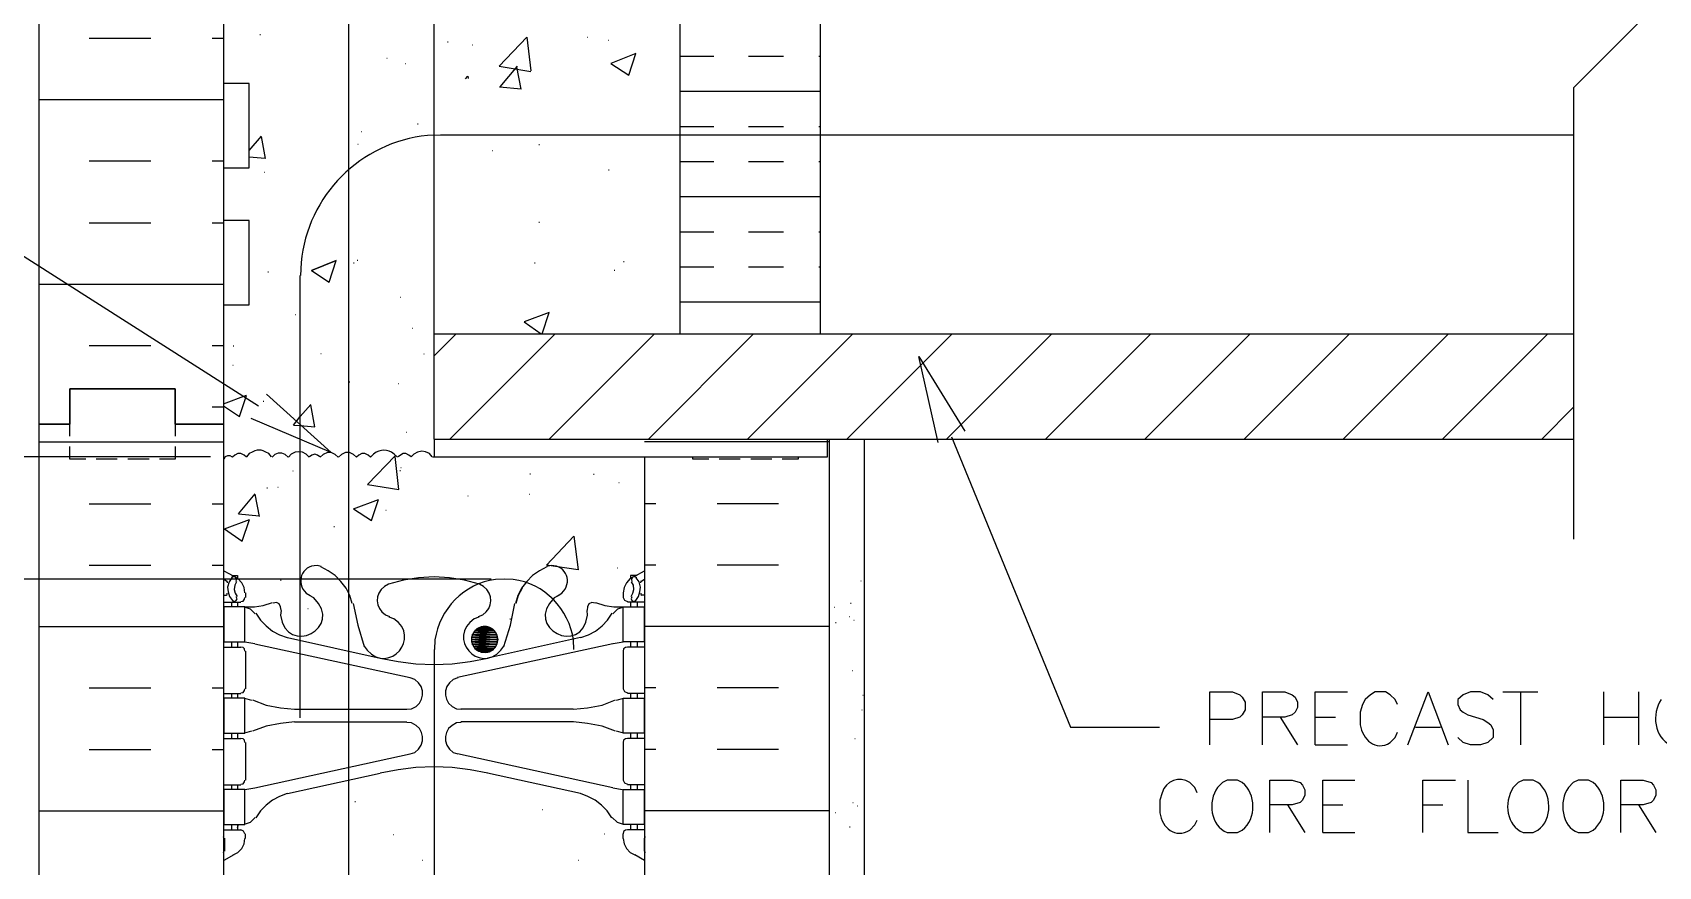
# Model space of a CAD drawing. Header units: millimetres. Extents: x 14 to 201, y 16 to 268.
# Drawn here: x 85 to 158.5, y 168.1 to 205.8 of the extents above; entities that cross this region are included whole.
import ezdxf

# ---------------------------------------------------------------- set-up
doc = ezdxf.new("R2010")
doc.units = ezdxf.units.MM
doc.layers.get('0').update_dxf_attribs({"linetype": 'CONTINUOUS'})

msp = doc.modelspace()

# ---------------------------------------------------------------- linework, layer by layer
at = {"color": 0}
for p, q in [((85.2593, 188.13), (85.2593, 241.194)), ((93.599, 241.194), (93.599, 188.13)), ((99.2505, 240.622), (99.2505, 115.105)), ((103.124, 187.452), (103.124, 212.852)), ((114.237, 208.089), (114.237, 192.214)), ((120.587, 208.089), (120.587, 192.214)), ((157.841, 206.502), (154.666, 203.327)), ((94.7635, 203.517), (93.599, 203.517)), ((94.7635, 199.708), (94.7635, 203.517)), ((154.666, 203.327), (154.666, 182.922)), ((103.42, 201.19), (102.828, 201.167)), ((154.666, 201.19), (103.42, 201.19)), ((93.599, 199.708), (94.7635, 199.708)), ((95.1865, 188.933), (81.661, 197.548)), ((94.7635, 197.336), (93.599, 197.336)), ((94.7635, 193.526), (94.7635, 197.336)), ((97.113, 195.432), (97.0911, 194.84)), ((97.0703, 174.858), (97.0703, 194.84)), ((93.599, 193.526), (94.7635, 193.526)), ((103.124, 192.214), (154.666, 192.214)), ((125.921, 187.304), (125.053, 191.178)), ((125.053, 191.178), (127.127, 187.811)), ((91.4192, 189.717), (86.6567, 189.717)), ((86.6567, 189.717), (86.6567, 188.13)), ((86.6567, 188.13), (86.6567, 189.717)), ((86.6567, 189.717), (91.4192, 189.717)), ((91.4192, 188.13), (91.4192, 189.717)), ((91.4192, 189.717), (91.4192, 188.13)), ((95.5463, 189.484), (98.4677, 186.839)), ((98.4677, 186.839), (94.8475, 188.383)), ((86.6567, 188.13), (85.2593, 188.13)), ((85.2593, 188.13), (86.6567, 188.13)), ((85.2593, 130.98), (85.2593, 188.13)), ((86.6567, 187.579), (86.6567, 188.13)), ((91.4192, 188.13), (91.4192, 187.579)), ((93.599, 188.13), (91.4192, 188.13)), ((91.4192, 188.13), (93.599, 188.13)), ((93.599, 188.13), (93.599, 130.98)), ((126.534, 187.558), (131.911, 174.435)), ((86.6567, 186.542), (86.6567, 187.113)), ((91.4192, 187.113), (91.4192, 186.542)), ((103.124, 187.452), (103.124, 186.647)), ((103.124, 187.452), (154.666, 187.452)), ((120.926, 186.647), (120.926, 187.452)), ((120.926, 187.452), (154.666, 187.452)), ((120.989, 187.452), (120.989, 130.98)), ((122.577, 187.452), (122.577, 99.8432)), ((93.0067, 186.647), (79.7348, 186.647)), ((87.376, 186.542), (86.6567, 186.542)), ((88.7938, 186.542), (87.8417, 186.542)), ((90.2339, 186.542), (89.2803, 186.542)), ((91.4192, 186.542), (90.6999, 186.542)), ((103.061, 186.647), (120.926, 186.647)), ((112.649, 186.647), (112.649, 130.98)), ((114.829, 186.542), (114.829, 186.647)), ((115.548, 186.542), (114.829, 186.542)), ((116.967, 186.542), (116.014, 186.542)), ((118.407, 186.542), (117.454, 186.542)), ((119.592, 186.542), (118.872, 186.542)), ((119.592, 186.647), (119.592, 186.542)), ((98.0225, 181.694), (97.8323, 181.737)), ((98.341, 181.504), (98.002, 181.673)), ((108.226, 181.673), (107.887, 181.504)), ((108.416, 181.737), (108.226, 181.694)), ((105.707, 181.124), (79.7348, 181.124)), ((93.6198, 181.504), (94.065, 181.251)), ((93.6198, 181.124), (93.7892, 181.018)), ((93.7892, 180.954), (93.7687, 181.038)), ((93.8526, 180.996), (93.7892, 180.763)), ((93.9793, 181.187), (93.8526, 180.996)), ((93.9588, 181.292), (94.2344, 181.292)), ((94.0428, 181.229), (93.9588, 181.187)), ((94.2552, 181.144), (94.0428, 181.251)), ((94.149, 181.208), (94.0428, 181.229)), ((94.1917, 180.996), (94.1077, 180.848)), ((94.1917, 181.102), (94.149, 181.208)), ((94.1709, 181.018), (94.1917, 181.102)), ((94.2344, 181.292), (94.2344, 181.165)), ((94.4245, 180.954), (94.2552, 181.144)), ((94.5307, 180.742), (94.4245, 180.954)), ((98.6578, 181.292), (98.341, 181.504)), ((98.9115, 181.018), (98.6578, 181.292)), ((99.1443, 180.721), (98.9115, 181.018)), ((101.749, 181.081), (101.071, 180.891)), ((102.425, 181.187), (101.749, 181.081)), ((103.124, 181.229), (102.425, 181.187)), ((103.823, 181.187), (103.124, 181.229)), ((104.499, 181.081), (103.823, 181.187)), ((105.178, 180.891), (104.499, 181.081)), ((106.299, 181.124), (105.897, 181.102)), ((106.702, 181.102), (106.299, 181.124)), ((107.315, 181.018), (107.082, 180.721)), ((107.57, 181.292), (107.315, 181.018)), ((107.887, 181.504), (107.57, 181.292)), ((111.824, 180.954), (111.718, 180.742)), ((111.993, 181.144), (111.824, 180.954)), ((112.204, 181.251), (111.993, 181.144)), ((112.31, 181.292), (112.014, 181.292)), ((112.014, 181.292), (112.014, 181.165)), ((112.099, 181.208), (112.057, 181.102)), ((112.057, 181.102), (112.077, 181.018)), ((112.141, 180.848), (112.057, 180.996)), ((112.204, 181.229), (112.099, 181.208)), ((112.204, 181.251), (112.649, 181.504)), ((112.29, 181.187), (112.204, 181.229)), ((112.396, 180.996), (112.267, 181.187)), ((112.459, 180.763), (112.396, 180.996)), ((112.48, 181.038), (112.459, 180.954)), ((112.48, 181.018), (112.649, 181.124)), ((93.599, 180.403), (93.726, 180.403)), ((93.726, 180.403), (93.7687, 180.425)), ((93.7687, 180.425), (93.7687, 180.489)), ((93.7892, 180.763), (93.8114, 180.552)), ((93.8114, 180.552), (93.8749, 180.34)), ((93.8749, 180.34), (94.0015, 180.15)), ((94.1077, 180.848), (94.0855, 180.658)), ((94.0855, 180.658), (94.1282, 180.489)), ((94.1282, 180.489), (94.2125, 180.34)), ((94.2125, 180.233), (94.1709, 180.319)), ((94.1709, 180.15), (94.2125, 180.233)), ((94.488, 180.129), (94.5515, 180.213)), ((94.572, 180.509), (94.5307, 180.742)), ((94.5515, 180.213), (94.572, 180.297)), ((94.5942, 180.509), (94.5942, 180.297)), ((97.3459, 180.489), (97.5155, 180.382)), ((97.6835, 180.276), (97.4933, 180.382)), ((99.314, 180.382), (99.1443, 180.721)), ((99.4198, 180.023), (99.314, 180.382)), ((101.071, 180.891), (100.881, 180.785)), ((105.368, 180.785), (105.178, 180.891)), ((106.912, 180.382), (106.808, 180.023)), ((106.934, 180.382), (106.828, 180.023)), ((107.082, 180.721), (106.912, 180.382)), ((107.104, 180.721), (106.934, 180.382)), ((108.755, 180.382), (108.563, 180.276)), ((108.755, 180.382), (108.692, 180.34)), ((108.733, 180.382), (108.902, 180.489)), ((111.718, 180.742), (111.675, 180.509)), ((111.675, 180.509), (111.675, 180.297)), ((111.675, 180.297), (111.738, 180.17)), ((112.034, 180.34), (112.12, 180.489)), ((112.077, 180.319), (112.034, 180.233)), ((112.034, 180.233), (112.077, 180.15)), ((112.12, 180.489), (112.163, 180.658)), ((112.163, 180.658), (112.141, 180.848)), ((112.247, 180.15), (112.373, 180.34)), ((112.373, 180.34), (112.437, 180.552)), ((112.437, 180.552), (112.459, 180.763)), ((112.48, 180.489), (112.48, 180.425)), ((112.48, 180.425), (112.522, 180.403)), ((112.649, 180.403), (112.522, 180.403)), ((93.599, 180.086), (94.3818, 180.086)), ((94.572, 179.874), (93.6198, 179.874)), ((93.6198, 179.874), (93.6198, 178.286)), ((93.9588, 180.086), (93.9588, 179.874)), ((94.0015, 180.15), (94.0855, 180.107)), ((94.0855, 180.107), (94.1709, 180.15)), ((94.2344, 180.086), (94.2344, 179.874)), ((94.3818, 180.107), (94.488, 180.129)), ((94.827, 179.768), (94.5515, 179.853)), ((94.572, 178.286), (94.572, 179.874)), ((94.572, 179.874), (94.9964, 179.874)), ((95.0376, 179.557), (94.827, 179.768)), ((94.9964, 179.874), (95.3989, 179.937)), ((95.0599, 179.578), (95.2708, 179.261)), ((95.3989, 179.937), (95.8219, 180.066)), ((95.9915, 180.066), (95.8427, 180.043)), ((96.1182, 180.001), (95.9915, 180.066)), ((96.1817, 179.874), (96.1182, 180.001)), ((96.2021, 179.727), (96.1817, 179.874)), ((96.2021, 179.704), (96.1817, 179.494)), ((99.4625, 180.023), (99.6735, 179.048)), ((100.922, 179.514), (101.114, 179.43)), ((105.135, 179.43), (105.325, 179.514)), ((106.575, 179.048), (106.785, 180.023)), ((110.067, 179.874), (110.046, 179.727)), ((110.067, 179.494), (110.046, 179.704)), ((110.13, 180.001), (110.067, 179.874)), ((110.257, 180.066), (110.13, 180.001)), ((110.406, 180.043), (110.257, 180.066)), ((110.426, 180.066), (110.849, 179.937)), ((110.849, 179.937), (111.252, 179.874)), ((110.976, 179.261), (111.188, 179.578)), ((111.421, 179.768), (111.209, 179.557)), ((111.252, 179.874), (111.675, 179.874)), ((111.697, 179.853), (111.421, 179.768)), ((111.675, 178.286), (111.675, 179.874)), ((111.675, 179.874), (112.629, 179.874)), ((111.738, 180.17), (111.867, 180.107)), ((112.649, 180.086), (111.867, 180.086)), ((112.014, 180.086), (112.014, 179.874)), ((112.077, 180.15), (112.163, 180.107)), ((112.163, 180.107), (112.247, 180.15)), ((112.31, 180.086), (112.31, 179.874)), ((112.629, 179.874), (112.629, 178.286)), ((95.2708, 179.261), (95.5255, 179.007)), ((95.5255, 179.007), (95.8219, 178.774)), ((95.8219, 178.774), (96.139, 178.605)), ((99.6735, 179.048), (99.9698, 178.076)), ((101.304, 179.324), (101.092, 179.408)), ((105.155, 179.408), (104.944, 179.324)), ((105.833, 178.795), (104.965, 178.795)), ((104.965, 178.795), (105.897, 178.709)), ((104.965, 178.795), (105.833, 178.795)), ((105.77, 178.858), (105.051, 178.858)), ((105.051, 178.858), (105.833, 178.795)), ((105.051, 178.858), (105.77, 178.858)), ((105.664, 178.922), (105.135, 178.922)), ((105.135, 178.922), (105.77, 178.858)), ((105.135, 178.922), (105.664, 178.922)), ((105.558, 178.965), (105.241, 178.965)), ((105.241, 178.965), (105.664, 178.922)), ((105.241, 178.965), (105.558, 178.965)), ((105.347, 178.985), (105.558, 178.965)), ((105.347, 178.985), (105.453, 178.985)), ((105.453, 178.985), (105.558, 178.965)), ((105.558, 178.965), (105.664, 178.922)), ((105.664, 178.922), (105.77, 178.858)), ((105.77, 178.858), (105.833, 178.795)), ((105.833, 178.795), (105.897, 178.709)), ((105.982, 178.562), (105.897, 178.732)), ((106.279, 178.076), (106.575, 179.048)), ((110.109, 178.605), (110.426, 178.774)), ((110.426, 178.774), (110.722, 179.007)), ((110.722, 179.007), (110.976, 179.261)), ((93.599, 178.054), (94.3818, 178.054)), ((93.6198, 178.286), (94.572, 178.286)), ((93.9588, 178.286), (93.9588, 178.054)), ((94.2344, 178.286), (94.2344, 178.054)), ((94.488, 178.033), (94.3818, 178.054)), ((94.5515, 177.969), (94.488, 178.033)), ((95.0172, 178.203), (94.572, 178.266)), ((95.0172, 178.203), (102.045, 176.678)), ((96.139, 178.605), (96.4777, 178.478)), ((96.4985, 178.478), (100.691, 177.546)), ((99.9698, 178.096), (100.096, 177.906)), ((103.167, 178.372), (103.145, 177.949)), ((111.209, 178.203), (104.182, 176.678)), ((106.003, 178.393), (104.796, 178.393)), ((104.796, 178.393), (105.982, 178.286)), ((104.796, 178.393), (106.003, 178.393)), ((104.881, 178.646), (104.818, 178.478)), ((105.982, 178.499), (104.818, 178.499)), ((104.818, 178.499), (106.003, 178.393)), ((104.818, 178.499), (105.982, 178.499)), ((104.818, 178.478), (104.818, 178.308)), ((104.818, 178.308), (104.881, 178.139)), ((105.982, 178.286), (104.818, 178.286)), ((104.818, 178.286), (105.96, 178.18)), ((104.818, 178.286), (105.982, 178.286)), ((105.96, 178.605), (104.838, 178.605)), ((104.838, 178.605), (105.982, 178.499)), ((104.838, 178.605), (105.96, 178.605)), ((105.96, 178.18), (104.838, 178.18)), ((104.838, 178.18), (105.897, 178.076)), ((104.838, 178.18), (105.96, 178.18)), ((104.881, 178.139), (104.965, 177.99)), ((105.897, 178.709), (104.902, 178.709)), ((104.902, 178.709), (105.96, 178.605)), ((104.902, 178.709), (105.897, 178.709)), ((105.897, 178.076), (104.902, 178.076)), ((104.902, 178.076), (105.833, 177.99)), ((104.902, 178.076), (105.897, 178.076)), ((104.965, 177.99), (105.114, 177.884)), ((105.833, 177.99), (104.965, 177.99)), ((104.965, 177.99), (105.77, 177.906)), ((104.965, 177.99), (105.833, 177.99)), ((109.75, 178.478), (105.537, 177.546)), ((105.77, 177.927), (105.897, 178.054)), ((105.833, 177.99), (105.77, 177.906)), ((105.897, 178.076), (105.833, 177.99)), ((105.897, 178.709), (105.96, 178.605)), ((105.897, 178.054), (105.982, 178.223)), ((105.96, 178.18), (105.897, 178.076)), ((105.96, 178.605), (105.982, 178.499)), ((105.982, 178.286), (105.96, 178.18)), ((106.003, 178.393), (105.982, 178.562)), ((105.982, 178.499), (106.003, 178.393)), ((105.982, 178.223), (106.003, 178.393)), ((106.003, 178.393), (105.982, 178.286)), ((106.15, 177.906), (106.279, 178.096)), ((109.454, 177.949), (109.431, 178.372)), ((109.77, 178.478), (110.109, 178.605)), ((111.675, 178.266), (111.231, 178.203)), ((112.629, 178.286), (111.675, 178.286)), ((111.781, 178.033), (111.697, 177.969)), ((111.867, 178.054), (111.781, 178.033)), ((112.649, 178.054), (111.867, 178.054)), ((112.014, 178.286), (112.014, 178.054)), ((112.31, 178.286), (112.31, 178.054)), ((94.572, 177.863), (94.5515, 177.969)), ((94.5942, 177.863), (94.5942, 176.17)), ((100.691, 177.546), (101.494, 177.397)), ((101.494, 177.397), (102.299, 177.292)), ((102.299, 177.292), (103.124, 177.271)), ((103.124, 177.949), (103.124, 114.151)), ((103.124, 177.271), (103.95, 177.292)), ((103.95, 177.292), (104.754, 177.397)), ((104.754, 177.397), (105.558, 177.546)), ((105.77, 177.906), (105.051, 177.906)), ((105.051, 177.906), (105.664, 177.863)), ((105.051, 177.906), (105.77, 177.906)), ((105.114, 177.884), (105.283, 177.821)), ((105.664, 177.863), (105.135, 177.863)), ((105.135, 177.863), (105.558, 177.821)), ((105.135, 177.863), (105.664, 177.863)), ((105.558, 177.821), (105.241, 177.821)), ((105.241, 177.821), (105.453, 177.8)), ((105.241, 177.821), (105.558, 177.821)), ((105.283, 177.821), (105.453, 177.8)), ((105.453, 177.8), (105.347, 177.8)), ((105.453, 177.8), (105.621, 177.843)), ((105.558, 177.821), (105.453, 177.8)), ((105.664, 177.863), (105.558, 177.821)), ((105.621, 177.843), (105.77, 177.927)), ((105.77, 177.906), (105.664, 177.863)), ((111.697, 177.969), (111.675, 177.863)), ((111.675, 177.863), (111.675, 176.17)), ((102.256, 176.593), (102.045, 176.658)), ((104.203, 176.658), (103.992, 176.593)), ((93.599, 175.959), (94.3818, 175.959)), ((93.9588, 175.959), (93.9588, 175.747)), ((94.2344, 175.959), (94.2344, 175.747)), ((94.3818, 175.98), (94.488, 176)), ((94.488, 176), (94.5515, 176.086)), ((94.5515, 176.086), (94.572, 176.17)), ((111.675, 176.17), (111.738, 176.043)), ((111.738, 176.043), (111.867, 175.98)), ((112.649, 175.959), (111.867, 175.959)), ((112.014, 175.959), (112.014, 175.747)), ((112.31, 175.959), (112.31, 175.747)), ((138.219, 173.63), (138.219, 176.022)), ((138.219, 176.022), (139.234, 176.022)), ((139.234, 176.022), (139.573, 175.896)), ((139.573, 175.896), (139.679, 175.79)), ((139.679, 175.79), (139.806, 175.557)), ((140.589, 173.63), (140.589, 176.022)), ((140.589, 176.022), (141.604, 176.022)), ((141.604, 176.022), (141.943, 175.896)), ((141.943, 175.896), (142.07, 175.79)), ((142.07, 175.79), (142.176, 175.557)), ((142.981, 173.63), (142.981, 176.022)), ((142.981, 176.022), (144.442, 176.022)), ((145.478, 175.896), (145.245, 175.683)), ((145.69, 176.022), (145.478, 175.896)), ((146.156, 176.022), (145.69, 176.022)), ((146.367, 175.896), (146.156, 176.022)), ((146.6, 175.683), (146.367, 175.896)), ((147.172, 173.63), (148.083, 176.022)), ((148.083, 176.022), (148.992, 173.63)), ((149.67, 175.896), (149.437, 175.683)), ((150.008, 176.022), (149.67, 175.896)), ((150.453, 176.022), (150.008, 176.022)), ((150.792, 175.896), (150.453, 176.022)), ((151.025, 175.683), (150.792, 175.896)), ((151.468, 176.022), (153.056, 176.022)), ((152.273, 176.022), (152.273, 173.63)), ((156.02, 176.022), (156.02, 173.63)), ((157.608, 176.022), (157.608, 173.63)), ((94.572, 175.747), (93.6198, 175.747)), ((93.6198, 175.747), (93.6198, 174.159)), ((94.572, 174.159), (94.572, 175.747)), ((94.8902, 175.641), (94.572, 175.726)), ((94.911, 175.663), (95.5255, 175.43)), ((95.5255, 175.43), (96.1817, 175.303)), ((96.1817, 175.303), (96.8167, 175.238)), ((96.8167, 175.238), (101.896, 175.238)), ((101.896, 175.238), (102.108, 175.26)), ((104.14, 175.26), (104.352, 175.238)), ((109.411, 175.238), (104.33, 175.238)), ((109.431, 175.238), (110.067, 175.303)), ((110.067, 175.303), (110.722, 175.43)), ((110.722, 175.43), (111.337, 175.663)), ((111.675, 175.726), (111.358, 175.641)), ((111.675, 174.159), (111.675, 175.747)), ((111.675, 175.747), (112.629, 175.747)), ((112.629, 175.747), (112.629, 174.159)), ((139.806, 175.218), (139.679, 174.985)), ((139.806, 175.557), (139.806, 175.218)), ((142.07, 175.111), (141.943, 174.985)), ((142.176, 175.324), (142.07, 175.111)), ((142.176, 175.557), (142.176, 175.324)), ((145.118, 175.45), (145.012, 175.111)), ((145.012, 175.111), (145.012, 174.541)), ((145.245, 175.683), (145.118, 175.45)), ((146.706, 175.45), (146.6, 175.683)), ((149.437, 175.683), (149.437, 175.45)), ((149.437, 175.45), (149.542, 175.218)), ((149.542, 175.218), (149.67, 175.111)), ((149.67, 175.111), (149.881, 174.985)), ((95.5255, 174.476), (94.911, 174.245)), ((95.5255, 174.476), (94.911, 174.245)), ((96.1817, 174.604), (95.5255, 174.476)), ((96.1817, 174.604), (95.5255, 174.476)), ((96.8167, 174.668), (96.1817, 174.604)), ((96.8167, 174.668), (96.1817, 174.604)), ((96.8167, 174.668), (101.896, 174.668)), ((102.108, 174.625), (101.896, 174.646)), ((104.352, 174.646), (104.14, 174.625)), ((109.411, 174.668), (104.33, 174.668)), ((110.067, 174.604), (109.431, 174.668)), ((110.067, 174.604), (109.431, 174.668)), ((110.722, 174.476), (110.067, 174.604)), ((110.722, 174.476), (110.067, 174.604)), ((111.337, 174.245), (110.722, 174.476)), ((111.337, 174.245), (110.722, 174.476)), ((131.911, 174.435), (135.932, 174.435)), ((139.234, 174.774), (138.219, 174.774)), ((139.573, 174.879), (139.234, 174.774)), ((139.679, 174.985), (139.573, 174.879)), ((141.604, 174.879), (140.589, 174.879)), ((141.394, 174.879), (142.176, 173.63)), ((141.943, 174.985), (141.604, 174.879)), ((142.981, 174.879), (143.891, 174.879)), ((147.511, 174.435), (148.653, 174.435)), ((149.881, 174.985), (150.58, 174.774)), ((150.58, 174.774), (150.792, 174.646)), ((150.792, 174.646), (150.919, 174.541)), ((150.919, 174.541), (151.025, 174.308)), ((151.025, 174.308), (151.025, 173.969)), ((156.02, 174.879), (157.608, 174.879)), ((93.599, 173.926), (94.3818, 173.926)), ((93.6198, 174.159), (94.572, 174.159)), ((93.9588, 174.159), (93.9588, 173.926)), ((94.2344, 174.159), (94.2344, 173.926)), ((94.488, 173.906), (94.3818, 173.926)), ((94.5515, 173.842), (94.488, 173.906)), ((94.572, 173.736), (94.5515, 173.842)), ((94.572, 174.18), (94.8902, 174.265)), ((94.572, 174.18), (94.8902, 174.265)), ((94.5942, 173.736), (94.5942, 172.043)), ((111.358, 174.265), (111.675, 174.18)), ((111.358, 174.265), (111.675, 174.18)), ((112.629, 174.159), (111.675, 174.159)), ((111.697, 173.842), (111.675, 173.736)), ((111.675, 173.736), (111.675, 172.043)), ((111.781, 173.906), (111.697, 173.842)), ((111.867, 173.926), (111.781, 173.906)), ((112.649, 173.926), (111.867, 173.926)), ((112.014, 174.159), (112.014, 173.926)), ((112.31, 174.159), (112.31, 173.926)), ((142.981, 173.63), (144.442, 173.63)), ((146.367, 173.736), (146.6, 173.969)), ((146.6, 173.969), (146.706, 174.202)), ((149.67, 173.736), (149.437, 173.969)), ((150.008, 173.63), (149.67, 173.736)), ((150.453, 173.63), (150.008, 173.63)), ((150.792, 173.736), (150.453, 173.63)), ((151.025, 173.969), (150.792, 173.736)), ((95.0172, 171.683), (102.045, 173.228)), ((102.045, 173.228), (102.256, 173.291)), ((103.992, 173.291), (104.203, 173.228)), ((111.209, 171.683), (104.182, 173.228)), ((96.4985, 171.429), (100.691, 172.359)), ((101.494, 172.508), (100.691, 172.359)), ((102.299, 172.615), (101.494, 172.508)), ((103.124, 172.635), (102.299, 172.615)), ((103.95, 172.615), (103.124, 172.635)), ((104.754, 172.508), (103.95, 172.615)), ((105.558, 172.359), (104.754, 172.508)), ((109.75, 171.429), (105.537, 172.359)), ((93.599, 171.83), (94.3818, 171.83)), ((94.572, 171.619), (93.6198, 171.619)), ((93.6198, 171.619), (93.6198, 170.032)), ((93.9588, 171.83), (93.9588, 171.619)), ((94.2344, 171.83), (94.2344, 171.619)), ((94.3818, 171.853), (94.488, 171.873)), ((94.488, 171.873), (94.5515, 171.958)), ((94.5515, 171.958), (94.572, 172.043)), ((94.572, 171.619), (95.0172, 171.683)), ((94.572, 170.032), (94.572, 171.619)), ((96.4777, 171.429), (96.139, 171.301)), ((110.087, 171.301), (109.75, 171.429)), ((111.209, 171.683), (111.654, 171.619)), ((111.675, 172.043), (111.738, 171.916)), ((111.675, 170.032), (111.675, 171.619)), ((111.675, 171.619), (112.629, 171.619)), ((111.738, 171.916), (111.867, 171.853)), ((112.649, 171.83), (111.867, 171.83)), ((112.014, 171.83), (112.014, 171.619)), ((112.31, 171.83), (112.31, 171.619)), ((112.629, 171.619), (112.629, 170.032)), ((136.059, 171.471), (135.953, 171.133)), ((137.541, 171.704), (137.308, 171.936)), ((137.647, 171.471), (137.541, 171.704)), ((138.791, 171.936), (138.558, 171.704)), ((139.001, 172.043), (138.791, 171.936)), ((139.467, 172.043), (139.001, 172.043)), ((139.679, 171.936), (139.467, 172.043)), ((140.928, 169.672), (140.928, 172.043)), ((140.928, 172.043), (141.943, 172.043)), ((141.943, 172.043), (142.303, 171.936)), ((142.303, 171.936), (142.409, 171.81)), ((142.409, 171.81), (142.515, 171.599)), ((142.515, 171.366), (142.409, 171.133)), ((142.515, 171.599), (142.515, 171.366)), ((143.32, 169.672), (143.32, 172.043)), ((143.32, 172.043), (144.779, 172.043)), ((147.85, 169.672), (147.85, 172.043)), ((147.85, 172.043), (149.331, 172.043)), ((149.881, 172.043), (149.881, 169.672)), ((152.167, 171.936), (151.934, 171.704)), ((152.379, 172.043), (152.167, 171.936)), ((152.845, 172.043), (152.379, 172.043)), ((153.056, 171.936), (152.845, 172.043)), ((154.643, 171.936), (154.433, 171.704)), ((154.876, 172.043), (154.643, 171.936)), ((155.342, 172.043), (154.876, 172.043)), ((155.554, 171.936), (155.342, 172.043)), ((156.803, 169.672), (156.803, 172.043)), ((156.803, 172.043), (157.818, 172.043)), ((157.818, 172.043), (158.178, 171.936)), ((158.178, 171.936), (158.284, 171.81)), ((158.284, 171.81), (158.39, 171.599)), ((158.39, 171.366), (158.284, 171.133)), ((158.39, 171.599), (158.39, 171.366)), ((95.2708, 170.645), (95.0599, 170.328)), ((95.5255, 170.9), (95.2708, 170.645)), ((95.8219, 171.133), (95.5255, 170.9)), ((96.139, 171.301), (95.8219, 171.133)), ((110.406, 171.133), (110.087, 171.301)), ((110.702, 170.9), (110.406, 171.133)), ((110.956, 170.645), (110.702, 170.9)), ((111.168, 170.328), (110.956, 170.645)), ((135.953, 171.133), (135.953, 170.561)), ((141.943, 170.921), (140.928, 170.921)), ((141.733, 170.921), (142.515, 169.672)), ((142.303, 171.027), (141.943, 170.921)), ((142.409, 171.133), (142.303, 171.027)), ((143.32, 170.921), (144.23, 170.921)), ((147.85, 170.921), (148.759, 170.921)), ((157.818, 170.921), (156.803, 170.921)), ((157.608, 170.921), (158.39, 169.672)), ((158.178, 171.027), (157.818, 170.921)), ((158.284, 171.133), (158.178, 171.027)), ((93.6198, 170.032), (94.572, 170.032)), ((93.9588, 170.032), (93.9588, 169.799)), ((94.2344, 170.032), (94.2344, 169.799)), ((94.5515, 170.053), (94.827, 170.138)), ((94.827, 170.138), (95.0376, 170.349)), ((111.188, 170.349), (111.401, 170.138)), ((111.401, 170.138), (111.675, 170.053)), ((112.629, 170.032), (111.675, 170.032)), ((112.014, 170.032), (112.014, 169.799)), ((112.31, 170.032), (112.31, 169.799)), ((137.308, 169.779), (137.541, 170.011)), ((137.541, 170.011), (137.647, 170.222)), ((93.599, 169.799), (94.3818, 169.799)), ((93.6198, 169.417), (93.599, 169.482)), ((93.6417, 169.417), (93.6417, 168.825)), ((94.5085, 169.736), (94.3818, 169.799)), ((94.4245, 168.953), (94.5307, 169.164)), ((94.572, 169.609), (94.5085, 169.736)), ((94.5307, 169.164), (94.572, 169.397)), ((94.5942, 169.397), (94.5942, 169.609)), ((111.697, 169.714), (111.675, 169.609)), ((111.675, 169.397), (111.675, 169.609)), ((111.675, 169.397), (111.718, 169.164)), ((111.781, 169.779), (111.697, 169.714)), ((111.718, 169.164), (111.824, 168.953)), ((111.867, 169.799), (111.781, 169.779)), ((112.649, 169.799), (111.867, 169.799)), ((112.629, 169.417), (112.629, 168.825)), ((112.67, 169.482), (112.649, 169.417)), ((139.001, 169.672), (139.467, 169.672)), ((139.467, 169.672), (139.679, 169.779)), ((143.32, 169.672), (144.779, 169.672)), ((149.881, 169.672), (151.258, 169.672)), ((152.379, 169.672), (152.845, 169.672)), ((152.845, 169.672), (153.056, 169.779)), ((154.876, 169.672), (155.342, 169.672)), ((155.342, 169.672), (155.554, 169.779)), ((93.599, 168.761), (93.6198, 168.825)), ((93.6198, 168.783), (93.6198, 168.783)), ((94.065, 168.655), (93.6198, 168.402)), ((94.0428, 168.655), (94.2552, 168.761)), ((94.2552, 168.761), (94.4245, 168.953)), ((111.824, 168.953), (111.993, 168.761)), ((111.993, 168.761), (112.204, 168.655)), ((112.649, 168.402), (112.204, 168.655)), ((112.649, 168.825), (112.67, 168.761)), ((112.649, 168.783), (112.649, 168.783))]:
    msp.add_line(p, q, dxfattribs=at)
at = {"color": 252}
for p, q in [((87.5249, 205.57), (90.3182, 205.57)), ((93.0906, 205.57), (93.599, 205.57)), ((95.25, 205.74), (95.2708, 205.74)), ((103.737, 205.401), (103.759, 205.401)), ((104.859, 205.274), (104.881, 205.274)), ((106.066, 204.301), (107.315, 205.613)), ((107.315, 205.613), (107.505, 204.089)), ((110.067, 205.613), (110.087, 205.613)), ((110.998, 205.486), (111.019, 205.486)), ((100.985, 204.661), (101.007, 204.661)), ((100.987, 204.661), (101.007, 204.661)), ((112.247, 204.871), (111.125, 204.428)), ((111.93, 203.898), (112.247, 204.871)), ((115.781, 204.745), (114.237, 204.745)), ((118.936, 204.745), (117.348, 204.745)), ((120.587, 204.745), (120.523, 204.745)), ((101.812, 204.428), (101.833, 204.428)), ((104.542, 203.729), (104.648, 203.856)), ((104.648, 203.856), (104.669, 203.75)), ((106.066, 204.301), (107.505, 204.068)), ((106.109, 203.369), (106.892, 204.301)), ((107.061, 203.263), (106.871, 204.279)), ((111.125, 204.428), (111.93, 203.898)), ((106.087, 203.369), (107.061, 203.284)), ((120.587, 203.157), (114.237, 203.157)), ((85.2593, 202.797), (93.599, 202.797)), ((102.383, 201.696), (102.405, 201.696)), ((102.383, 201.696), (102.405, 201.696)), ((115.781, 201.57), (114.237, 201.57)), ((118.936, 201.57), (117.348, 201.57)), ((120.587, 201.57), (120.523, 201.57)), ((94.7635, 200.491), (95.3135, 201.147)), ((95.5036, 200.131), (95.3135, 201.126)), ((99.6735, 200.787), (99.6957, 200.787)), ((99.6735, 200.787), (99.6957, 200.787)), ((99.8432, 201.359), (99.8636, 201.359)), ((99.8432, 201.359), (99.8636, 201.359)), ((94.7635, 200.215), (95.4828, 200.152)), ((105.748, 200.491), (105.77, 200.491)), ((107.865, 200.767), (107.887, 200.767)), ((87.5249, 200.025), (90.3182, 200.025)), ((93.0906, 200.025), (93.599, 200.025)), ((95.4401, 199.517), (95.4624, 199.517)), ((111.019, 199.622), (111.041, 199.622)), ((115.781, 199.982), (114.237, 199.982)), ((118.936, 199.982), (117.348, 199.982)), ((120.587, 199.982), (120.523, 199.982)), ((120.587, 198.395), (114.237, 198.395)), ((87.5249, 197.23), (90.3182, 197.23)), ((93.0906, 197.23), (93.599, 197.23)), ((107.866, 197.253), (107.887, 197.253)), ((115.781, 196.807), (114.237, 196.807)), ((118.936, 196.807), (117.348, 196.807)), ((120.587, 196.807), (120.523, 196.807)), ((95.6098, 195.009), (95.6303, 195.009)), ((98.7005, 195.516), (97.579, 195.072)), ((97.579, 195.072), (98.7005, 195.516)), ((97.579, 195.072), (98.3823, 194.543)), ((97.579, 195.072), (98.3823, 194.543)), ((98.3823, 194.543), (98.7005, 195.516)), ((98.3823, 194.543), (98.7005, 195.516)), ((99.4833, 195.41), (99.5041, 195.41)), ((99.6527, 195.538), (99.6735, 195.538)), ((107.674, 195.41), (107.696, 195.41)), ((111.272, 195.093), (111.294, 195.093)), ((111.697, 195.475), (111.718, 195.475)), ((115.781, 195.22), (114.237, 195.22)), ((118.936, 195.22), (117.348, 195.22)), ((120.587, 195.22), (120.523, 195.22)), ((85.2593, 194.458), (93.599, 194.458)), ((99.2505, 193.463), (99.271, 193.463)), ((101.6, 193.865), (101.621, 193.865)), ((120.587, 193.632), (114.237, 193.632)), ((96.8583, 193.082), (96.8802, 193.082)), ((108.33, 193.167), (107.208, 192.743)), ((107.208, 192.743), (107.971, 192.214)), ((108.013, 192.214), (108.33, 193.167)), ((102.15, 192.468), (102.172, 192.468)), ((103.124, 191.219), (104.119, 192.214)), ((103.843, 187.452), (108.606, 192.214)), ((108.33, 187.452), (113.093, 192.214)), ((112.819, 187.452), (117.581, 192.214)), ((117.306, 187.452), (122.068, 192.214)), ((121.792, 187.452), (126.555, 192.214)), ((126.301, 187.452), (131.064, 192.214)), ((130.788, 187.452), (135.551, 192.214)), ((135.277, 187.452), (140.039, 192.214)), ((139.763, 187.452), (144.526, 192.214)), ((144.25, 187.452), (149.013, 192.214)), ((148.739, 187.452), (153.501, 192.214)), ((87.5249, 191.685), (90.3182, 191.685)), ((93.0906, 191.685), (93.599, 191.685)), ((94.0428, 191.665), (94.065, 191.665)), ((98.002, 191.326), (98.0225, 191.326)), ((102.658, 191.305), (102.679, 191.305)), ((94.0223, 190.796), (94.0428, 190.796)), ((99.2932, 190.034), (99.314, 190.034)), ((101.515, 189.971), (101.537, 189.971)), ((93.599, 189.039), (94.6369, 189.442)), ((94.3183, 188.467), (94.6369, 189.421)), ((95.3975, 189.166), (95.4193, 189.166)), ((97.0703, 188.467), (97.5568, 189.019)), ((93.0906, 188.913), (93.599, 188.913)), ((93.0906, 188.913), (93.599, 188.913)), ((93.599, 188.955), (94.3183, 188.467)), ((96.774, 188.087), (97.0703, 188.467)), ((97.7265, 188.002), (97.5568, 188.996)), ((153.225, 187.452), (154.666, 188.892)), ((96.774, 188.087), (97.0703, 188.067)), ((97.0703, 188.067), (97.7265, 188.002)), ((101.876, 187.77), (101.896, 187.77)), ((85.2593, 187.325), (93.599, 187.325)), ((96.0755, 186.817), (95.928, 186.753)), ((96.2448, 186.817), (96.0755, 186.817)), ((96.3923, 186.753), (96.2448, 186.817)), ((96.8375, 186.859), (96.6682, 186.775)), ((97.0068, 186.88), (96.8375, 186.859)), ((97.1765, 186.859), (97.0068, 186.88)), ((97.3459, 186.775), (97.1765, 186.859)), ((98.2984, 186.839), (98.1082, 186.753)), ((98.4677, 186.839), (98.2984, 186.839)), ((98.6578, 186.753), (98.4677, 186.839)), ((99.1235, 186.839), (98.9334, 186.753)), ((99.2932, 186.839), (99.1235, 186.839)), ((99.4833, 186.753), (99.2932, 186.839)), ((102.383, 186.859), (102.213, 186.775)), ((102.574, 186.902), (102.383, 186.859)), ((102.742, 186.88), (102.574, 186.902)), ((102.912, 186.796), (102.742, 186.88)), ((120.967, 187.325), (112.649, 187.325)), ((93.6833, 186.647), (93.6198, 186.542)), ((93.7892, 186.69), (93.6833, 186.647)), ((93.8953, 186.69), (93.7892, 186.69)), ((94.0015, 186.627), (93.8953, 186.69)), ((94.1077, 186.732), (94.0015, 186.627)), ((94.2552, 186.796), (94.1077, 186.732)), ((94.3818, 186.796), (94.2552, 186.796)), ((94.5307, 186.732), (94.3818, 186.796)), ((94.6369, 186.627), (94.5307, 186.732)), ((94.7635, 186.796), (94.6369, 186.647)), ((95.7792, 186.647), (95.6525, 186.796)), ((95.928, 186.753), (95.8, 186.627)), ((96.5207, 186.627), (96.3923, 186.753)), ((96.6682, 186.775), (96.5412, 186.627)), ((97.4729, 186.627), (97.3459, 186.775)), ((97.5995, 186.732), (97.4933, 186.647)), ((97.7265, 186.775), (97.5995, 186.732)), ((97.8531, 186.732), (97.7265, 186.775)), ((97.9593, 186.647), (97.8531, 186.732)), ((98.1082, 186.753), (97.9798, 186.627)), ((98.7848, 186.627), (98.6578, 186.753)), ((98.9334, 186.753), (98.8053, 186.627)), ((99.61, 186.627), (99.4833, 186.753)), ((99.7162, 186.732), (99.61, 186.627)), ((99.8636, 186.796), (99.7162, 186.732)), ((99.9917, 186.796), (99.8636, 186.796)), ((100.139, 186.732), (99.9917, 186.796)), ((100.119, 185.398), (101.367, 186.69)), ((100.245, 186.627), (100.139, 186.732)), ((100.393, 186.775), (100.245, 186.627)), ((101.473, 186.627), (101.324, 186.775)), ((101.537, 185.166), (101.367, 186.669)), ((101.6, 186.732), (101.494, 186.647)), ((101.727, 186.796), (101.6, 186.732)), ((101.621, 186.16), (101.643, 186.16)), ((101.854, 186.796), (101.727, 186.796)), ((101.98, 186.732), (101.854, 186.796)), ((102.086, 186.647), (101.98, 186.732)), ((102.213, 186.775), (102.086, 186.647)), ((103.039, 186.647), (102.912, 186.796)), ((96.7313, 186.013), (96.7535, 186.013)), ((100.119, 185.398), (101.537, 185.166)), ((101.579, 186.034), (101.6, 186.034)), ((107.464, 185.885), (107.484, 185.885)), ((110.342, 185.864), (110.363, 185.864)), ((111.485, 185.484), (111.505, 185.484)), ((94.2756, 184.066), (95.0376, 184.976)), ((95.2292, 183.96), (95.0376, 184.955)), ((95.5668, 185.251), (95.589, 185.251)), ((96.0547, 185.272), (96.0755, 185.272)), ((99.4833, 184.299), (100.605, 184.722)), ((100.288, 183.77), (100.605, 184.722)), ((104.648, 184.892), (104.669, 184.892)), ((107.442, 184.955), (107.464, 184.955)), ((87.5249, 184.53), (90.3182, 184.53)), ((93.0906, 184.53), (93.599, 184.53)), ((94.2756, 184.066), (95.2073, 183.981)), ((99.4833, 184.299), (100.288, 183.77)), ((100.944, 184.234), (100.965, 184.234)), ((100.944, 184.234), (100.965, 184.234)), ((113.158, 184.53), (112.649, 184.53)), ((118.703, 184.53), (115.93, 184.53)), ((93.6417, 183.388), (94.7843, 183.811)), ((93.6417, 183.388), (94.4453, 182.838)), ((94.4453, 182.838), (94.7843, 183.811)), ((98.5943, 183.494), (98.6151, 183.494)), ((108.204, 181.758), (109.452, 183.071)), ((109.452, 183.071), (109.644, 181.547)), ((87.5249, 181.758), (90.3182, 181.758)), ((93.0906, 181.758), (93.599, 181.758)), ((109.644, 181.547), (108.204, 181.758)), ((113.158, 181.758), (112.649, 181.758)), ((118.703, 181.758), (115.93, 181.758)), ((96.1817, 181.081), (96.2021, 181.081)), ((111.401, 181.631), (111.421, 181.631)), ((122.428, 181.038), (122.45, 181.038)), ((97.4094, 179.79), (97.4302, 179.79)), ((121.222, 179.853), (121.243, 179.853)), ((121.962, 180.043), (121.984, 180.043)), ((85.2593, 178.985), (93.599, 178.985)), ((106.553, 179.324), (106.575, 179.324)), ((120.967, 178.985), (112.649, 178.985)), ((121.285, 179.155), (121.306, 179.155)), ((121.898, 179.43), (121.921, 179.43)), ((122.111, 179.261), (122.131, 179.261)), ((122.047, 176.995), (122.068, 176.995)), ((87.5249, 176.213), (90.3182, 176.213)), ((93.0906, 176.213), (93.599, 176.213)), ((113.158, 176.213), (112.649, 176.213)), ((118.703, 176.213), (115.93, 176.213)), ((122.513, 175.873), (122.534, 175.873)), ((122.47, 175.218), (122.491, 175.218)), ((122.154, 173.926), (122.174, 173.926)), ((87.5249, 173.418), (90.3182, 173.418)), ((93.0906, 173.418), (93.599, 173.418)), ((113.158, 173.418), (112.649, 173.418)), ((118.703, 173.418), (115.93, 173.418)), ((85.2593, 170.645), (93.599, 170.645)), ((99.5468, 171.07), (99.5673, 171.07)), ((108.013, 170.708), (108.034, 170.708)), ((120.967, 170.645), (112.649, 170.645)), ((122.068, 171.027), (122.089, 171.027)), ((122.258, 170.878), (122.28, 170.878)), ((94.2344, 169.883), (94.2756, 170.032)), ((121.263, 170.582), (121.285, 170.582)), ((121.921, 169.926), (121.941, 169.926)), ((101.283, 169.587), (101.304, 169.587)), ((110.829, 169.609), (110.849, 169.609)), ((102.595, 168.424), (102.616, 168.424)), ((109.644, 168.424), (109.664, 168.424))]:
    msp.add_line(p, q, dxfattribs=at)
at = {"color": 0}
for points in [[(102.828, 201.167), (99.8153, 200.882), (97.3889, 198.454), (97.113, 195.432)], [(97.8323, 181.737), (97.1215, 181.747), (96.847, 180.95), (97.3459, 180.489)], [(108.902, 180.489), (109.4, 180.95), (109.127, 181.747), (108.416, 181.737)], [(105.897, 181.102), (104.494, 180.934), (103.354, 179.761), (103.167, 178.372)], [(109.431, 178.372), (109.241, 179.754), (108.108, 180.942), (106.702, 181.102)], [(96.1817, 179.494), (96.4336, 177.574), (99.1059, 178.93), (97.6835, 180.276)], [(100.881, 180.785), (100.437, 180.468), (100.445, 179.807), (100.922, 179.514)], [(105.325, 179.514), (105.803, 179.807), (105.81, 180.468), (105.368, 180.785)], [(108.563, 180.276), (107.142, 178.93), (109.814, 177.574), (110.067, 179.494)], [(100.096, 177.906), (101.1, 176.797), (102.581, 178.485), (101.304, 179.324)], [(104.944, 179.324), (103.667, 178.485), (105.149, 176.797), (106.15, 177.906)], [(105.897, 178.732), (105.627, 179.116), (105.034, 179.03), (104.881, 178.646)], [(102.108, 175.26), (102.716, 175.5), (102.788, 176.232), (102.256, 176.593)], [(103.992, 176.593), (103.46, 176.232), (103.532, 175.5), (104.14, 175.26)], [(158.623, 175.683), (158.2, 175.043), (158.295, 173.951), (159.067, 173.63)], [(102.256, 173.291), (102.788, 173.653), (102.716, 174.384), (102.108, 174.625)], [(104.14, 174.625), (103.532, 174.384), (103.46, 173.653), (103.992, 173.291)], [(145.012, 174.541), (145.121, 173.889), (145.704, 173.312), (146.367, 173.736)], [(137.308, 171.936), (136.835, 172.244), (136.211, 172.008), (136.059, 171.471)], [(138.558, 171.704), (138.114, 171.078), (138.232, 169.959), (139.001, 169.672)], [(139.679, 169.779), (140.342, 170.303), (140.315, 171.418), (139.679, 171.936)], [(151.934, 171.704), (151.489, 171.012), (151.637, 169.972), (152.379, 169.672)], [(153.056, 169.779), (153.723, 170.257), (153.697, 171.464), (153.056, 171.936)], [(154.433, 171.704), (153.982, 171.094), (154.128, 169.909), (154.876, 169.672)], [(155.554, 169.779), (156.217, 170.303), (156.19, 171.418), (155.554, 171.936)], [(135.953, 170.561), (136.067, 169.871), (136.633, 169.388), (137.308, 169.779)]]:
    msp.add_open_spline(points, degree=3, dxfattribs=at)
at = {"color": 252}
for points in [[(95.6525, 186.796), (95.2391, 187.011), (95.1756, 187.011), (94.7635, 186.796)], [(101.324, 186.775), (101.01, 187.012), (100.707, 187.012), (100.393, 186.775)]]:
    msp.add_open_spline(points, degree=3, dxfattribs=at)

doc.saveas('drawing.dxf')
